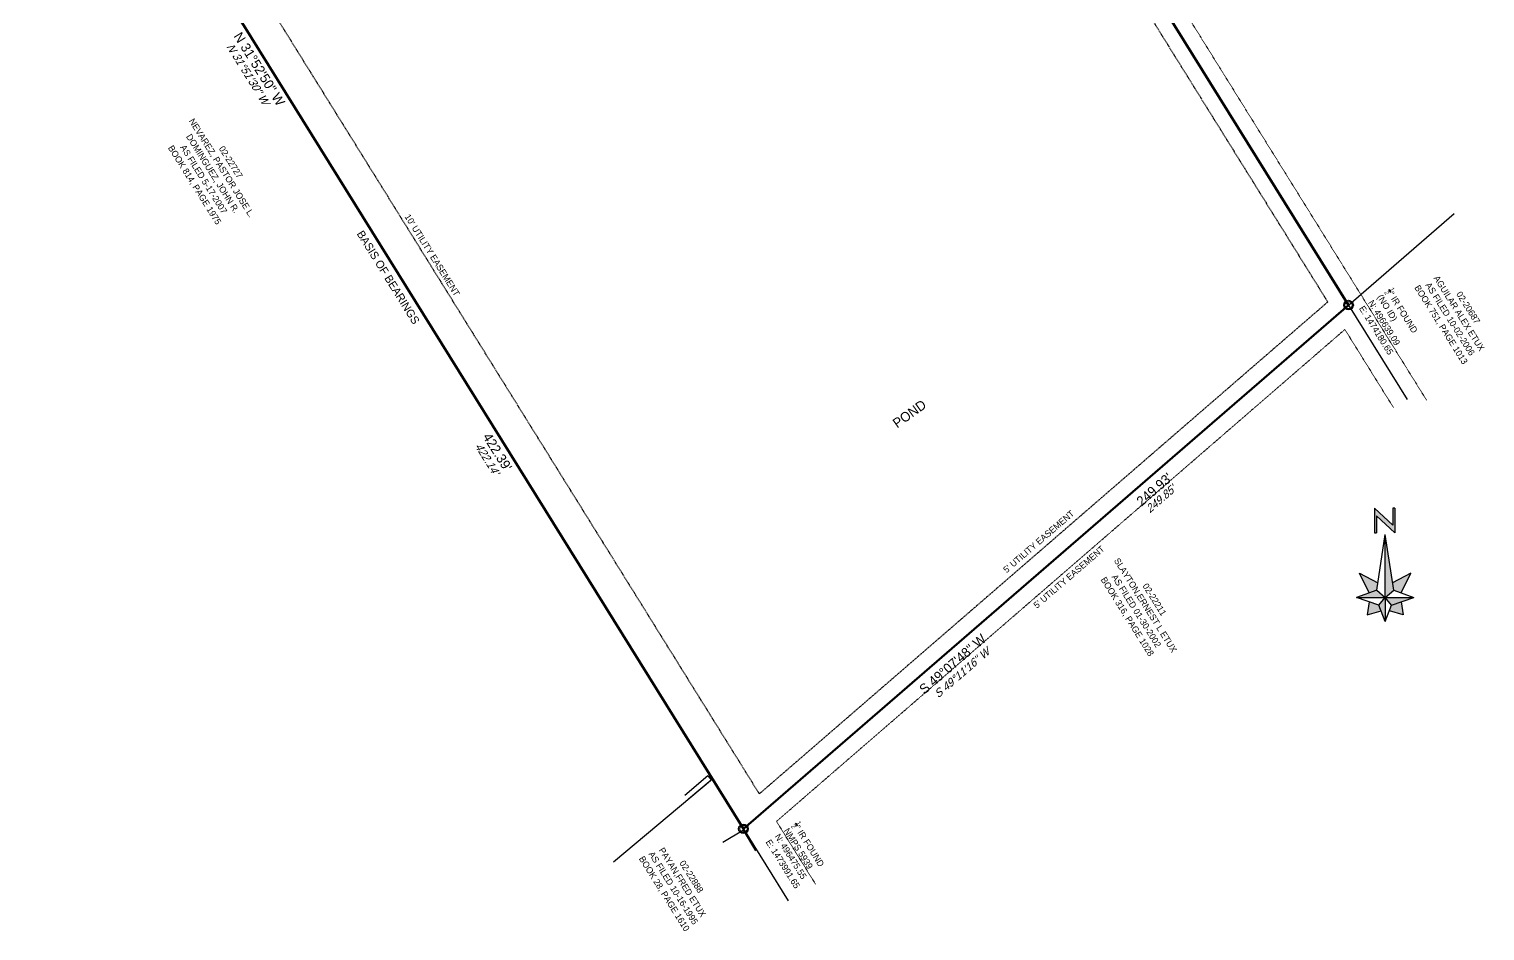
# Model space of a CAD drawing. Header units: feet. Extents: x 1473585 to 1474223, y 496444 to 497164.
# Drawn here: x 1473768.6 to 1474223.2, y 496443.7 to 496725.3 of the extents above; entities that cross this region are included whole.
import ezdxf

# ---------------------------------------------------------------- set-up
doc = ezdxf.new("R2010")
doc.units = ezdxf.units.FT
doc.header["$MEASUREMENT"] = 0
doc.linetypes.add('HIDDEN', pattern=[0.375, 0.25, -0.125])
for name, color, linetype in [('BORDER', 1, 'Continuous'), ('ESMNT', 1, 'HIDDEN'), ('TEXT', 21, 'Continuous'), ('V-PROP-BNDY', 1, 'Continuous'), ('V-PROP-TEXT', 1, 'Continuous'), ('V-WALL-ROCK', 5, 'Continuous'), ('V-WALL-WOOD', 5, 'FENCELINE2')]:
    doc.layers.add(name, color=color, linetype=linetype)
doc.styles.add('CLS BNDY', font='Eurosti.TTF', dxfattribs={"height": 3})
doc.styles.add('CLS DIM', font='Eurosti.TTF', dxfattribs={"height": 2})
doc.styles.add('CLS REC', font='Eurosti.TTF', dxfattribs={"oblique": 20, "height": 2.5})
doc.linetypes.add('FENCELINE2', pattern='A,0.25,-0.1,[132,ltypeshp.shx,S=0.1,R=0,X=-0.1,Y=0],-0.1,1', length=1.45)

# ---------------------------------------------------------------- blocks, each defined once
blk = doc.blocks.new('ip')
for radius in [0.05, 0.0375]:
    blk.add_circle((0, 0), radius)
blk = doc.blocks.new('JFE NORTH')
at = {"layer": 'BORDER'}
blk.add_hatch(color=7, dxfattribs=at).paths.add_polyline_path([(-0.224, 2.409), (-0.224, 1.883), (-0.184, 1.883), (-0.184, 2.243), (0.203, 1.883), (0.203, 2.409), (0.163, 2.409), (0.163, 2.049)])
h = blk.add_hatch(color=256, dxfattribs=at)
h.paths.add_polyline_path([(-0.181, 0.666), (-0.612, 0.513), (0, 0.513)])
h.paths.add_polyline_path([(0, 0.513), (-0.137, 0.344), (0, 0)])
h.paths.add_polyline_path([(0.612, 0.513), (0, 0.513), (0.137, 0.344)])
h.paths.add_polyline_path([(0.181, 0.666), (0, 1.852), (0, 0.513)])
h = blk.add_hatch(color=253, dxfattribs=at)
h.paths.add_polyline_path([(-0.548, 1.027), (-0.181, 0.666), (-0.157, 0.821)])
h.paths.add_polyline_path([(0.548, 1.027), (0.157, 0.821), (0.181, 0.666)])
h.paths.add_polyline_path([(0.137, 0.344), (0.089, 0.225), (0.383, 0.14)])
h.paths.add_polyline_path([(-0.089, 0.225), (-0.137, 0.344), (-0.383, 0.14)])
h = blk.add_hatch(color=250, dxfattribs=at)
h.paths.add_polyline_path([(-0.548, 1.027), (-0.341, 0.609), (-0.181, 0.666)])
h.paths.add_polyline_path([(-0.137, 0.344), (-0.341, 0.416), (-0.383, 0.14)])
h.paths.add_polyline_path([(0.341, 0.416), (0.137, 0.344), (0.383, 0.14)])
h.paths.add_polyline_path([(0.548, 1.027), (0.181, 0.666), (0.341, 0.609)])
for p, q in [((-0.224, 2.409), (-0.224, 1.883)), ((-0.224, 2.409), (0.163, 2.049)), ((-0.184, 2.243), (-0.184, 1.883)), ((-0.184, 2.243), (0.203, 1.883)), ((0.163, 2.409), (0.163, 2.049)), ((0.203, 2.409), (0.163, 2.409)), ((0.203, 2.409), (0.203, 1.883)), ((-0.224, 1.883), (-0.184, 1.883)), ((-0.181, 0.666), (0, 1.852)), ((0, 0.513), (0, 1.852)), ((0.181, 0.666), (0, 1.852)), ((-0.341, 0.609), (-0.548, 1.027)), ((-0.548, 1.027), (-0.157, 0.821)), ((0.548, 1.027), (0.157, 0.821)), ((0.341, 0.609), (0.548, 1.027)), ((-0.181, 0.666), (-0.612, 0.513)), ((-0.181, 0.666), (0, 0.513)), ((0, 0.513), (0.181, 0.666)), ((0.181, 0.666), (0.612, 0.513)), ((-0.612, 0.513), (0, 0.513)), ((-0.137, 0.344), (-0.612, 0.513)), ((-0.341, 0.416), (-0.383, 0.14)), ((-0.137, 0.344), (0, 0.513)), ((0, 0), (-0.137, 0.344)), ((0, 0.513), (0.612, 0.513)), ((0, 0.513), (0, 0)), ((0.137, 0.344), (0, 0.513)), ((0, 0), (0.137, 0.344)), ((0.137, 0.344), (0.612, 0.513)), ((0.341, 0.416), (0.383, 0.14)), ((-0.383, 0.14), (-0.089, 0.225)), ((0.383, 0.14), (0.089, 0.225))]:
    blk.add_line(p, q, dxfattribs=at)

msp = doc.modelspace()

# ---------------------------------------------------------------- linework, layer by layer
at = {"layer": 'ESMNT', "lineweight": 5}
for p, q in [((1473960.9, 497001.75), (1474205.03, 496609.38)), ((1474179.5, 496631.48), (1474001.98, 496477.87)), ((1474179.5, 496631.48), (1474194.72, 496607.02)), ((1474001.98, 496477.87), (1474014.16, 496458.3))]:
    msp.add_line(p, q, dxfattribs=at)
at = {"layer": 'ESMNT'}
for p, q in [((1473961.31, 496982.17), (1474174.15, 496640.08)), ((1473996.63, 496486.47), (1473784.23, 496827.97)), ((1474174.15, 496640.08), (1473996.63, 496486.47))]:
    msp.add_line(p, q, dxfattribs=at)
at = {"layer": 'TEXT'}
msp.add_lwpolyline([(1473957.1, 496998.4), (1474180.65, 496639.09), (1473991.65, 496475.55), (1473768.57, 496834.22), (1473957.1, 496998.4)], dxfattribs=at)
at = {"layer": 'V-PROP-BNDY', "lineweight": 50}
for p, q in [((1473957.1, 496998.4), (1474180.65, 496639.09)), ((1473991.65, 496475.55), (1473768.57, 496834.22)), ((1474180.65, 496639.09), (1473991.65, 496475.55))]:
    msp.add_line(p, q, dxfattribs=at)
at = {"layer": 'V-PROP-BNDY'}
for p, q in [((1474180.65, 496639.09), (1474213.68, 496667.67)), ((1474180.65, 496639.09), (1474198.96, 496609.66)), ((1473982.02, 496491.03), (1473951.13, 496465.13)), ((1473991.65, 496475.55), (1474005.66, 496453.02))]:
    msp.add_line(p, q, dxfattribs=at)
at = {"layer": 'V-WALL-ROCK'}
for p, q in [((1473980.54, 496492.1, 3990.4), (1473973.38, 496485.97, 3988.97)), ((1473980.54, 496492.1, 3990.4), (1473981.54, 496490.88, 3990.03)), ((1473974.51, 496484.88, 3988.39), (1473981.54, 496490.88, 3990.03))]:
    msp.add_line(p, q, dxfattribs=at)
at = {"layer": 'V-WALL-WOOD', "ltscale": 0.25}
for p, q in [((1473991.72, 496475.13), (1473985.24, 496471.27)), ((1473995.57, 496468.64), (1473991.72, 496475.13))]:
    msp.add_line(p, q, dxfattribs=at)

# ---------------------------------------------------------------- block references
at = {"layer": 'BORDER', "xscale": 14.6999999997206, "yscale": 14.6999999997206, "zscale": 14.7}
msp.add_blockref('JFE NORTH', (1474192.09, 496540.29), dxfattribs=at)
at = {"layer": 'V-PROP-TEXT', "xscale": 30, "yscale": 30, "zscale": 30}
for p in [(1474180.65, 496639.09), (1473991.65, 496475.55)]:
    msp.add_blockref('ip', p, dxfattribs=at)

# ---------------------------------------------------------------- texts
at = {"layer": 'TEXT', "style": 'CLS DIM'}
for s, rotation, p in [("10' UTILITY EASEMENT", 302.1496, (1473885.74, 496666.73)), ("5' UTILITY EASEMENT", 40.7706, (1474073.86, 496555.32)), ("5' UTILITY EASEMENT", 40.7706, (1474083.33, 496544.25))]:
    msp.add_text(s, height=2, rotation=rotation, dxfattribs=at).set_placement(p)
at = {"layer": 'V-PROP-TEXT', "style": 'CLS BNDY'}
msp.add_text('POND', height=3, rotation=35.6279, dxfattribs=at).set_placement((1474039.67, 496600.56))
at = {"layer": 'V-PROP-TEXT', "attachment_point": 8}
for s, insert, char_height, rotation, style in [('N 31°52\'50" W', (1473839.17, 496712), 3, 301.8805, 'CLS BNDY'), ('N 31°51\'30" W', (1473835.78, 496710.61), 2.5, 301.8805, 'CLS REC'), ('BASIS OF BEARINGS', (1473879.63, 496647.1), 2.5, 301.8805, 'CLS BNDY'), ("422.39'", (1473913.53, 496592.44), 3, 301.8805, 'CLS BNDY'), ("422.14'", (1473910.55, 496590.47), 2.5, 301.8805, 'CLS REC'), ("249.93'", (1474121, 496580.4), 3, 40.8699, 'CLS BNDY'), ("249.85'", (1474122.72, 496577.56), 2.5, 40.8699, 'CLS REC'), ('S 49°07\'48" W', (1474058, 496525.88), 3, 40.8699, 'CLS BNDY'), ('S 49°11\'16" W', (1474060.67, 496523.27), 2.5, 40.8699, 'CLS REC')]:
    msp.add_mtext(s, dxfattribs=dict(at, insert=insert, char_height=char_height, rotation=rotation, style=style))
at = {"layer": 'V-PROP-TEXT', "char_height": 2, "rotation": 302.1358, "style": 'CLS DIM'}
for s, insert, width, attachment_point in [('02-22727\\PNEVAREZ, PASTOR JOSE L.\\PDOMINGUEZ, JOHN R.\\PAS FILED 5-17-2007\\PBOOK 814, PAGE 1975', (1473832.42, 496684.26), 46.1293, 2), ('02-20687\\PAGUILAR ALEX ETUX\\PAS FILED 10-02-2006\\PBOOK 751, PAGE 1013', (1474218.87, 496638.85), 32.9667, 2), ('\\A1;{\\H0.7x;\\S1/2;}" IR FOUND\\P(NO ID)\\PN: 496639.09\\PE: 1474180.65', (1474194.58, 496644.83), 24.496, 1), ('02-22211\\PSLAYTON,ERNEST L ETUX\\PAS FILED 01-30-2002\\PBOOK 316, PAGE 1028', (1474120.9, 496547.69), 32.9667, 2), ('\\A1;{\\H0.7x;\\S1/2;}" IR FOUND\\PNMPS 5939\\PN: 496475.55\\PE: 1473991.65', (1474009.25, 496478.17), 27.3311, 1), ('02-22888\\PPAYAN,FRED ETUX\\PAS FILED 10-16-1995\\PBOOK 28, PAGE 1610', (1473976.28, 496461.17), 32.9667, 2)]:
    msp.add_mtext(s, dxfattribs=dict(at, insert=insert, width=width, attachment_point=attachment_point))

doc.saveas('drawing.dxf')
